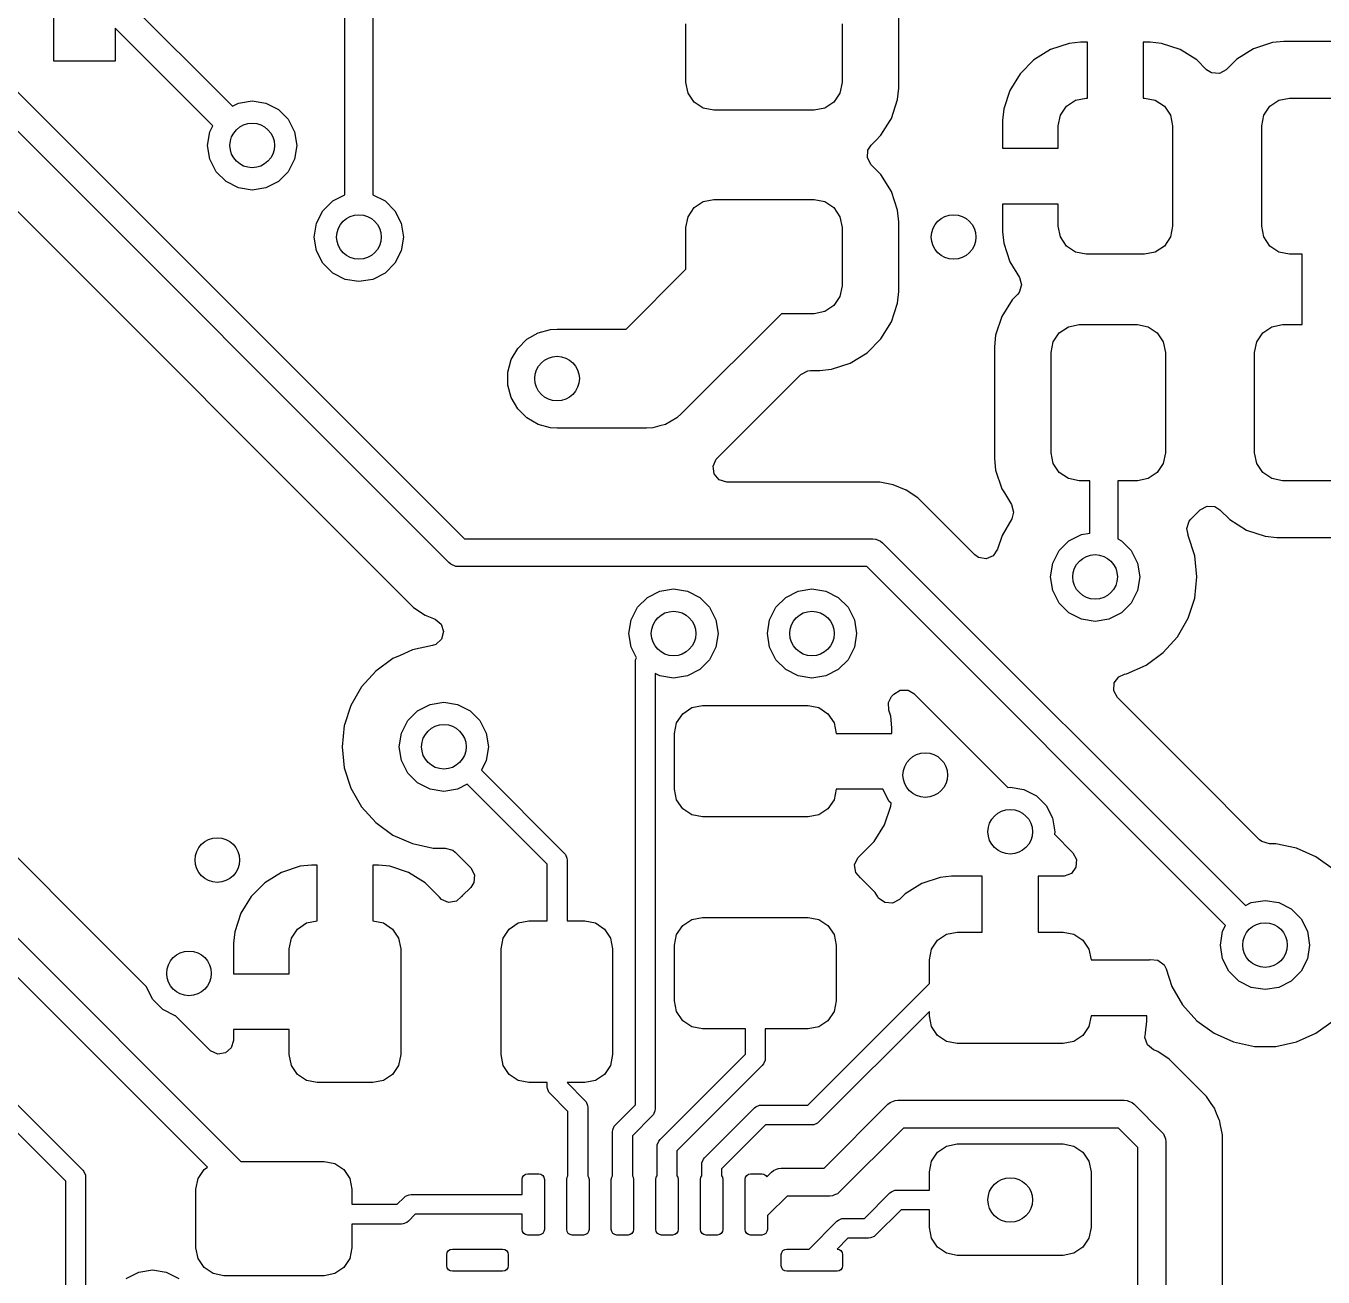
# Model space of a CAD drawing. Extents: x -2.18 to 1.8, y 0.44 to 2.81.
# Drawn here: x -0.1576 to 0.3005, y 1.0578 to 1.4995 of the extents above; entities that cross this region are included whole.
import ezdxf

# ---------------------------------------------------------------- set-up
doc = ezdxf.new("R2010")
doc.units = 0
doc.header["$MEASUREMENT"] = 0
doc.layers.add('BLACK', color=7, linetype='CONTINUOUS')

msp = doc.modelspace()

# ---------------------------------------------------------------- linework, layer by layer
at = {"layer": 'BLACK', "linetype": 'CONTINUOUS'}
for p, q in [((-0.03508, 1.5535), (-0.03508, 1.43995)), ((-0.04492, 1.43995), (-0.04492, 1.55147)), ((-0.14776, 1.48705), (-0.14776, 1.5461)), ((-0.1261, 1.51271), (-0.08463, 1.47124)), ((-0.09159, 1.46428), (-0.1261, 1.49879)), ((-0.1261, 1.49879), (-0.1261, 1.48705)), ((0.07551, 1.47959), (0.07551, 1.50026)), ((0.13063, 1.50026), (0.13063, 1.47959)), ((0.15065, 1.4776), (0.15065, 1.50225)), ((0.2108, 1.49333), (0.20425, 1.49116)), ((0.21484, 1.49374), (0.2108, 1.49333)), ((0.2173, 1.49374), (0.21484, 1.49374)), ((0.21484, 1.49374), (0.21484, 1.49374)), ((0.2173, 1.47406), (0.2173, 1.49374)), ((0.2173, 1.49374), (0.2173, 1.49374)), ((0.23945, 1.49374), (0.23699, 1.49374)), ((0.23699, 1.49374), (0.23699, 1.47406)), ((0.24349, 1.49333), (0.23945, 1.49374)), ((0.25004, 1.49116), (0.24349, 1.49333)), ((0.24349, 1.49333), (0.24349, 1.49333)), ((0.28258, 1.49366), (0.27596, 1.49146)), ((0.28667, 1.49407), (0.28258, 1.49366)), ((0.31132, 1.49407), (0.28667, 1.49407)), ((0.28667, 1.49407), (0.28667, 1.49407)), ((0.20425, 1.49116), (0.19837, 1.48753)), ((0.20425, 1.49116), (0.20425, 1.49116)), ((0.25592, 1.48753), (0.25004, 1.49116)), ((0.25004, 1.49116), (0.25004, 1.49116)), ((0.27596, 1.49146), (0.27001, 1.4878)), ((0.27596, 1.49146), (0.27596, 1.49146)), ((-0.1261, 1.48705), (-0.14776, 1.48705)), ((0.19837, 1.48753), (0.19349, 1.48265)), ((0.25938, 1.48407), (0.25592, 1.48753)), ((0.27001, 1.4878), (0.26629, 1.48407)), ((0.07626, 1.47582), (0.07551, 1.47959)), ((0.13063, 1.47959), (0.12988, 1.47582)), ((0.19349, 1.48265), (0.18987, 1.47678)), ((0.26113, 1.48295), (0.25938, 1.48407)), ((0.26387, 1.48275), (0.26113, 1.48295)), ((0.26629, 1.48407), (0.26387, 1.48275)), ((-0.1635, 1.47924), (-0.00273, 1.31846)), ((0.07839, 1.47263), (0.07626, 1.47582)), ((0.12988, 1.47582), (0.12775, 1.47263)), ((0.15023, 1.47351), (0.15065, 1.4776)), ((0.18987, 1.47678), (0.1877, 1.47022)), ((0.18987, 1.47678), (0.18987, 1.47678)), ((-0.00824, 1.31006), (-0.17191, 1.47372)), ((-0.08463, 1.47124), (-0.08254, 1.4723)), ((-0.08254, 1.4723), (-0.07768, 1.47307)), ((-0.07768, 1.47307), (-0.07281, 1.4723)), ((-0.07281, 1.4723), (-0.06842, 1.47006)), ((0.08159, 1.47049), (0.07839, 1.47263)), ((0.08535, 1.46974), (0.08159, 1.47049)), ((0.12455, 1.47049), (0.12079, 1.46974)), ((0.12775, 1.47263), (0.12455, 1.47049)), ((0.14804, 1.46688), (0.15023, 1.47351)), ((0.20772, 1.46798), (0.20985, 1.47117)), ((0.20985, 1.47117), (0.21304, 1.47331)), ((0.21304, 1.47331), (0.21681, 1.47406)), ((0.21681, 1.47406), (0.2173, 1.47406)), ((0.23699, 1.47406), (0.23748, 1.47406)), ((0.23748, 1.47406), (0.24125, 1.47331)), ((0.24125, 1.47331), (0.24444, 1.47117)), ((0.24444, 1.47117), (0.24657, 1.46798)), ((0.27957, 1.46798), (0.2817, 1.47117)), ((0.2817, 1.47117), (0.28489, 1.47331)), ((0.28489, 1.47331), (0.28866, 1.47406)), ((0.28866, 1.47406), (0.30933, 1.47406)), ((-0.06842, 1.47006), (-0.06494, 1.46658)), ((-0.06494, 1.46658), (-0.0627, 1.46219)), ((0.12079, 1.46974), (0.08535, 1.46974)), ((0.14437, 1.46094), (0.1476, 1.46618)), ((0.1476, 1.46618), (0.14804, 1.46688)), ((0.1877, 1.47022), (0.18728, 1.46618)), ((0.18728, 1.46618), (0.18728, 1.45634)), ((0.1877, 1.47022), (0.1877, 1.47022)), ((0.20697, 1.46421), (0.20772, 1.46798)), ((0.24657, 1.46798), (0.24732, 1.46421)), ((0.27882, 1.46421), (0.27957, 1.46798)), ((-0.1878, 1.46131), (-0.02066, 1.29417)), ((-0.09343, 1.45732), (-0.09265, 1.46219)), ((-0.09265, 1.46219), (-0.09159, 1.46428)), ((-0.0627, 1.46219), (-0.06193, 1.45732)), ((0.20697, 1.45634), (0.20697, 1.46421)), ((0.24732, 1.46421), (0.24732, 1.42878)), ((0.27882, 1.42878), (0.27882, 1.46421)), ((-0.09265, 1.45246), (-0.09343, 1.45732)), ((-0.06193, 1.45732), (-0.0627, 1.45246)), ((0.13976, 1.4557), (0.14088, 1.45745)), ((0.14088, 1.45745), (0.14254, 1.45911)), ((0.14254, 1.45911), (0.14437, 1.46094)), ((-0.09042, 1.44807), (-0.09265, 1.45246)), ((-0.0627, 1.45246), (-0.06494, 1.44807)), ((0.13956, 1.45296), (0.13976, 1.4557)), ((0.14088, 1.45054), (0.13956, 1.45296)), ((0.18728, 1.45634), (0.20697, 1.45634)), ((-0.08693, 1.44458), (-0.09042, 1.44807)), ((-0.06494, 1.44807), (-0.06842, 1.44458)), ((0.14437, 1.44705), (0.14088, 1.45054)), ((-0.08254, 1.44235), (-0.08693, 1.44458)), ((-0.06842, 1.44458), (-0.07281, 1.44235)), ((0.14804, 1.44111), (0.14437, 1.44705)), ((-0.07768, 1.44157), (-0.08254, 1.44235)), ((-0.07281, 1.44235), (-0.07768, 1.44157)), ((-0.04926, 1.43774), (-0.04492, 1.43995)), ((-0.03508, 1.43995), (-0.03074, 1.43774)), ((0.15023, 1.43449), (0.14804, 1.44111)), ((-0.05498, 1.42987), (-0.05274, 1.43426)), ((-0.05274, 1.43426), (-0.04926, 1.43774)), ((-0.03074, 1.43774), (-0.02726, 1.43426)), ((-0.02726, 1.43426), (-0.02502, 1.42987)), ((0.07626, 1.43217), (0.07839, 1.43537)), ((0.07839, 1.43537), (0.08159, 1.4375)), ((0.08159, 1.4375), (0.08535, 1.43825)), ((0.08535, 1.43825), (0.12079, 1.43825)), ((0.12079, 1.43825), (0.12455, 1.4375)), ((0.12455, 1.4375), (0.12775, 1.43537)), ((0.12775, 1.43537), (0.12988, 1.43217)), ((0.15065, 1.4304), (0.15023, 1.43449)), ((0.20697, 1.43665), (0.18728, 1.43665)), ((0.18728, 1.43665), (0.18728, 1.42681)), ((0.20697, 1.42878), (0.20697, 1.43665)), ((-0.05575, 1.425), (-0.05498, 1.42987)), ((-0.02502, 1.42987), (-0.02425, 1.425)), ((0.07551, 1.42841), (0.07626, 1.43217)), ((0.12988, 1.43217), (0.13063, 1.42841)), ((0.15065, 1.40575), (0.15065, 1.4304)), ((-0.05498, 1.42013), (-0.05575, 1.425)), ((-0.02425, 1.425), (-0.02502, 1.42013)), ((0.07551, 1.41369), (0.07551, 1.42841)), ((0.13063, 1.42841), (0.13063, 1.40774)), ((0.18728, 1.42681), (0.1877, 1.42277)), ((0.20772, 1.42501), (0.20697, 1.42878)), ((0.20985, 1.42182), (0.20772, 1.42501)), ((0.24657, 1.42501), (0.24444, 1.42182)), ((0.24732, 1.42878), (0.24657, 1.42501)), ((0.27957, 1.42501), (0.27882, 1.42878)), ((0.2817, 1.42182), (0.27957, 1.42501)), ((-0.05274, 1.41574), (-0.05498, 1.42013)), ((-0.02502, 1.42013), (-0.02726, 1.41574)), ((0.1877, 1.42277), (0.18987, 1.41622)), ((0.21304, 1.41969), (0.20985, 1.42182)), ((0.24444, 1.42182), (0.24125, 1.41969)), ((0.28489, 1.41969), (0.2817, 1.42182)), ((-0.04926, 1.41226), (-0.05274, 1.41574)), ((-0.02726, 1.41574), (-0.03074, 1.41226)), ((0.18987, 1.41622), (0.18987, 1.41622)), ((0.18987, 1.41622), (0.19326, 1.41071)), ((0.21681, 1.41894), (0.21304, 1.41969)), ((0.23748, 1.41894), (0.21681, 1.41894)), ((0.24125, 1.41969), (0.23748, 1.41894)), ((0.28866, 1.41894), (0.28489, 1.41969)), ((0.29315, 1.41894), (0.28866, 1.41894)), ((0.29315, 1.39406), (0.29315, 1.41894)), ((-0.04487, 1.41002), (-0.04926, 1.41226)), ((-0.03074, 1.41226), (-0.03513, 1.41002)), ((0.05433, 1.3925), (0.07551, 1.41369)), ((-0.04, 1.40925), (-0.04487, 1.41002)), ((-0.03513, 1.41002), (-0.04, 1.40925)), ((0.13063, 1.40774), (0.12988, 1.40397)), ((0.19399, 1.40806), (0.19317, 1.40543)), ((0.19326, 1.41071), (0.19399, 1.40806)), ((0.12988, 1.40397), (0.12775, 1.40078)), ((0.15023, 1.40166), (0.15065, 1.40575)), ((0.19073, 1.40286), (0.18706, 1.39692)), ((0.19256, 1.40469), (0.19073, 1.40286)), ((0.19317, 1.40543), (0.19256, 1.40469)), ((0.10922, 1.39789), (0.07395, 1.36263)), ((0.12079, 1.39789), (0.10922, 1.39789)), ((0.12455, 1.39864), (0.12079, 1.39789)), ((0.12775, 1.40078), (0.12455, 1.39864)), ((0.14804, 1.39503), (0.15023, 1.40166)), ((0.14437, 1.38909), (0.14804, 1.39503)), ((0.18706, 1.39692), (0.18487, 1.39029)), ((0.18706, 1.39692), (0.18706, 1.39692)), ((0.20735, 1.39117), (0.21054, 1.39331)), ((0.21054, 1.39331), (0.21431, 1.39406)), ((0.21431, 1.39406), (0.23498, 1.39406)), ((0.23498, 1.39406), (0.23875, 1.39331)), ((0.23875, 1.39331), (0.24194, 1.39117)), ((0.2792, 1.39117), (0.28239, 1.39331)), ((0.28239, 1.39331), (0.28616, 1.39406)), ((0.28616, 1.39406), (0.29315, 1.39406)), ((0.01612, 1.38565), (0.01935, 1.38888)), ((0.01935, 1.38888), (0.0233, 1.39117)), ((0.0233, 1.39117), (0.02772, 1.39235)), ((0.02772, 1.39235), (0.03, 1.3925)), ((0.03, 1.3925), (0.05433, 1.3925)), ((0.13944, 1.38415), (0.14437, 1.38909)), ((0.18487, 1.39029), (0.18445, 1.3862)), ((0.20447, 1.38421), (0.20522, 1.38798)), ((0.20522, 1.38798), (0.20735, 1.39117)), ((0.24194, 1.39117), (0.24407, 1.38798)), ((0.24407, 1.38798), (0.24482, 1.38421)), ((0.27632, 1.38421), (0.27707, 1.38798)), ((0.27707, 1.38798), (0.2792, 1.39117)), ((0.01383, 1.3817), (0.01612, 1.38565)), ((0.13349, 1.38049), (0.13944, 1.38415)), ((0.18445, 1.3862), (0.18445, 1.34679)), ((0.20447, 1.34878), (0.20447, 1.38421)), ((0.24482, 1.38421), (0.24482, 1.34878)), ((0.27632, 1.34878), (0.27632, 1.38421)), ((0.01265, 1.37728), (0.01383, 1.3817)), ((0.12687, 1.37829), (0.13349, 1.38049)), ((0.01265, 1.37272), (0.01265, 1.37728)), ((0.08645, 1.34682), (0.11608, 1.37644)), ((0.11608, 1.37644), (0.11849, 1.37776)), ((0.11849, 1.37776), (0.11953, 1.37787)), ((0.11953, 1.37787), (0.12278, 1.37787)), ((0.12278, 1.37787), (0.12687, 1.37829)), ((0.12278, 1.37787), (0.12278, 1.37787)), ((0.01383, 1.3683), (0.01265, 1.37272)), ((0.01612, 1.36435), (0.01383, 1.3683)), ((0.01935, 1.36112), (0.01612, 1.36435)), ((0.0233, 1.35883), (0.01935, 1.36112)), ((0.07223, 1.36112), (0.06827, 1.35883)), ((0.07395, 1.36263), (0.07223, 1.36112)), ((0.07223, 1.36112), (0.07223, 1.36112)), ((0.02772, 1.35765), (0.0233, 1.35883)), ((0.03, 1.3575), (0.02772, 1.35765)), ((0.06157, 1.3575), (0.03, 1.3575)), ((0.06386, 1.35765), (0.06157, 1.3575)), ((0.0663, 1.3583), (0.06386, 1.35765)), ((0.06386, 1.35765), (0.06386, 1.35765)), ((0.06827, 1.35883), (0.0663, 1.3583)), ((0.08622, 1.34656), (0.08645, 1.34682)), ((0.18445, 1.34679), (0.18445, 1.34679)), ((0.18445, 1.34679), (0.18487, 1.3427)), ((0.20522, 1.34501), (0.20447, 1.34878)), ((0.24482, 1.34878), (0.24407, 1.34501)), ((0.27707, 1.34501), (0.27632, 1.34878)), ((0.08507, 1.34406), (0.08622, 1.34656)), ((0.08547, 1.34134), (0.08507, 1.34406)), ((0.18487, 1.3427), (0.18706, 1.33607)), ((0.20735, 1.34182), (0.20522, 1.34501)), ((0.24407, 1.34501), (0.24194, 1.34182)), ((0.2792, 1.34182), (0.27707, 1.34501)), ((0.08727, 1.33926), (0.08547, 1.34134)), ((0.08991, 1.33848), (0.08727, 1.33926)), ((0.14391, 1.33848), (0.08991, 1.33848)), ((0.14873, 1.33753), (0.14391, 1.33848)), ((0.14391, 1.33848), (0.14391, 1.33848)), ((0.21054, 1.33969), (0.20735, 1.34182)), ((0.21431, 1.33894), (0.21054, 1.33969)), ((0.21815, 1.33894), (0.21431, 1.33894)), ((0.21815, 1.32045), (0.21815, 1.33894)), ((0.23498, 1.33894), (0.22799, 1.33894)), ((0.22799, 1.33894), (0.22799, 1.31838)), ((0.23875, 1.33969), (0.23498, 1.33894)), ((0.24194, 1.34182), (0.23875, 1.33969)), ((0.28239, 1.33969), (0.2792, 1.34182)), ((0.28616, 1.33894), (0.28239, 1.33969)), ((0.30683, 1.33894), (0.28616, 1.33894)), ((0.15327, 1.33565), (0.14873, 1.33753)), ((0.14873, 1.33753), (0.14873, 1.33753)), ((0.15736, 1.33292), (0.15327, 1.33565)), ((0.15327, 1.33565), (0.15327, 1.33565)), ((0.18706, 1.33607), (0.18706, 1.33607)), ((0.18706, 1.33607), (0.18795, 1.33463)), ((0.18795, 1.33463), (0.19047, 1.33056)), ((0.17746, 1.31281), (0.15736, 1.33292)), ((0.15736, 1.33292), (0.15736, 1.33292)), ((0.19047, 1.33056), (0.19048, 1.33053)), ((0.19048, 1.33053), (0.19121, 1.32788)), ((0.25375, 1.32532), (0.25712, 1.32869)), ((0.25712, 1.32869), (0.25953, 1.33)), ((0.25953, 1.33), (0.26228, 1.32981)), ((0.26228, 1.32981), (0.26402, 1.32869)), ((0.26402, 1.32869), (0.26751, 1.3252)), ((0.19055, 1.32553), (0.18714, 1.31963)), ((0.19121, 1.32788), (0.19055, 1.32553)), ((0.25233, 1.3221), (0.25323, 1.3247)), ((0.25323, 1.3247), (0.25375, 1.32532)), ((0.26751, 1.3252), (0.27346, 1.32153)), ((0.18714, 1.31963), (0.18556, 1.31475)), ((0.18714, 1.31963), (0.18714, 1.31963)), ((0.21074, 1.31774), (0.21513, 1.31998)), ((0.21513, 1.31998), (0.21815, 1.32045)), ((0.25286, 1.31991), (0.25233, 1.3221)), ((0.25275, 1.31986), (0.25286, 1.31991)), ((0.25286, 1.31963), (0.25275, 1.31986)), ((0.25518, 1.31248), (0.25286, 1.31963)), ((0.25286, 1.31963), (0.25286, 1.31963)), ((0.27346, 1.32153), (0.28008, 1.31934)), ((0.28008, 1.31934), (0.28417, 1.31892)), ((-0.00273, 1.31846), (0.14146, 1.31846)), ((0.14146, 1.31846), (0.14242, 1.31837)), ((0.14242, 1.31837), (0.14242, 1.31837)), ((0.14242, 1.31837), (0.14259, 1.3183)), ((0.14259, 1.3183), (0.14419, 1.31764)), ((0.14419, 1.31764), (0.14419, 1.31763)), ((0.14419, 1.31763), (0.14494, 1.31702)), ((0.14494, 1.31702), (0.27305, 1.18891)), ((0.18556, 1.31475), (0.18401, 1.31248)), ((0.20726, 1.31426), (0.21074, 1.31774)), ((0.22799, 1.31838), (0.22926, 1.31774)), ((0.22926, 1.31774), (0.23274, 1.31426)), ((0.28417, 1.31892), (0.30882, 1.31892)), ((0.17876, 1.31188), (0.17746, 1.31281)), ((0.18147, 1.31141), (0.17876, 1.31188)), ((0.18401, 1.31248), (0.18147, 1.31141)), ((0.20502, 1.30987), (0.20726, 1.31426)), ((0.23274, 1.31426), (0.23498, 1.30987)), ((0.25596, 1.305), (0.25518, 1.31248)), ((-0.0075, 1.30945), (-0.00824, 1.31006)), ((-0.00572, 1.30872), (-0.0075, 1.30945)), ((-0.00476, 1.30862), (-0.00572, 1.30872)), ((-0.00572, 1.30872), (-0.00572, 1.30872)), ((0.13942, 1.30862), (-0.00476, 1.30862)), ((0.26609, 1.18195), (0.13942, 1.30862)), ((0.20425, 1.305), (0.20502, 1.30987)), ((0.23498, 1.30987), (0.23575, 1.305)), ((0.20502, 1.30013), (0.20425, 1.305)), ((0.23575, 1.305), (0.23498, 1.30013)), ((0.25518, 1.29752), (0.25596, 1.305)), ((0.05838, 1.29426), (0.06187, 1.29774)), ((0.06187, 1.29774), (0.06626, 1.29998)), ((0.06626, 1.29998), (0.07112, 1.30075)), ((0.07112, 1.30075), (0.07599, 1.29998)), ((0.07599, 1.29998), (0.08038, 1.29774)), ((0.08038, 1.29774), (0.08386, 1.29426)), ((0.10726, 1.29426), (0.11074, 1.29774)), ((0.11074, 1.29774), (0.11513, 1.29998)), ((0.11513, 1.29998), (0.12, 1.30075)), ((0.12, 1.30075), (0.12487, 1.29998)), ((0.12487, 1.29998), (0.12926, 1.29774)), ((0.12926, 1.29774), (0.13274, 1.29426)), ((0.20726, 1.29574), (0.20502, 1.30013)), ((0.23498, 1.30013), (0.23274, 1.29574)), ((0.25286, 1.29037), (0.25518, 1.29752)), ((-0.02066, 1.29417), (-0.02066, 1.29417)), ((-0.02066, 1.29417), (-0.01658, 1.29144)), ((0.05614, 1.28987), (0.05838, 1.29426)), ((0.08386, 1.29426), (0.0861, 1.28987)), ((0.10502, 1.28987), (0.10726, 1.29426)), ((0.13274, 1.29426), (0.13498, 1.28987)), ((0.21074, 1.29226), (0.20726, 1.29574)), ((0.21513, 1.29002), (0.21074, 1.29226)), ((0.22926, 1.29226), (0.22487, 1.29002)), ((0.23274, 1.29574), (0.22926, 1.29226)), ((-0.01658, 1.29144), (-0.01658, 1.29144)), ((-0.01658, 1.29144), (-0.01658, 1.29144)), ((-0.01658, 1.29144), (-0.01312, 1.29001)), ((-0.01312, 1.29001), (-0.01098, 1.28828)), ((-0.01098, 1.28828), (-0.01011, 1.28567)), ((0.05537, 1.285), (0.05614, 1.28987)), ((0.0861, 1.28987), (0.08687, 1.285)), ((0.10425, 1.285), (0.10502, 1.28987)), ((0.13498, 1.28987), (0.13575, 1.285)), ((0.22, 1.28925), (0.21513, 1.29002)), ((0.22487, 1.29002), (0.22, 1.28925)), ((0.2491, 1.28386), (0.25286, 1.29037)), ((-0.01079, 1.28301), (-0.0128, 1.28113)), ((-0.01011, 1.28567), (-0.01079, 1.28301)), ((0.05614, 1.28013), (0.05537, 1.285)), ((0.08687, 1.285), (0.0861, 1.28013)), ((0.10502, 1.28013), (0.10425, 1.285)), ((0.13575, 1.285), (0.13498, 1.28013)), ((0.24407, 1.27827), (0.2491, 1.28386)), ((-0.02111, 1.2792), (-0.0241, 1.27787)), ((-0.01397, 1.28072), (-0.02111, 1.2792)), ((-0.0128, 1.28113), (-0.01397, 1.28072)), ((0.05801, 1.27646), (0.05614, 1.28013)), ((0.0861, 1.28013), (0.08386, 1.27574)), ((0.10726, 1.27574), (0.10502, 1.28013)), ((0.13498, 1.28013), (0.13274, 1.27574)), ((0.23798, 1.27385), (0.24407, 1.27827)), ((-0.02798, 1.27615), (-0.03407, 1.27173)), ((-0.02543, 1.27728), (-0.02798, 1.27615)), ((-0.0241, 1.27787), (-0.02543, 1.27728)), ((0.05763, 1.275), (0.05769, 1.27569)), ((0.05763, 1.11861), (0.05763, 1.275)), ((0.05769, 1.27569), (0.05801, 1.27646)), ((0.08386, 1.27574), (0.08038, 1.27226)), ((0.11074, 1.27226), (0.10726, 1.27574)), ((0.13274, 1.27574), (0.12926, 1.27226)), ((0.23111, 1.2708), (0.23798, 1.27385)), ((-0.03407, 1.27173), (-0.0391, 1.26614)), ((0.06626, 1.27002), (0.06463, 1.27085)), ((0.06463, 1.27085), (0.06463, 1.11716)), ((0.07112, 1.26925), (0.06626, 1.27002)), ((0.07599, 1.27002), (0.07112, 1.26925)), ((0.08038, 1.27226), (0.07599, 1.27002)), ((0.11513, 1.27002), (0.11074, 1.27226)), ((0.12, 1.26925), (0.11513, 1.27002)), ((0.12487, 1.27002), (0.12, 1.26925)), ((0.12926, 1.27226), (0.12487, 1.27002)), ((0.22675, 1.26756), (0.2284, 1.26976)), ((0.2284, 1.26976), (0.23031, 1.27062)), ((0.23031, 1.27062), (0.23111, 1.2708)), ((-0.0391, 1.26614), (-0.04286, 1.25963)), ((0.14886, 1.2636), (0.1512, 1.26504)), ((0.1512, 1.26504), (0.15395, 1.26499)), ((0.15395, 1.26499), (0.15594, 1.26379)), ((0.22656, 1.26481), (0.22675, 1.26756)), ((0.22787, 1.2624), (0.22656, 1.26481)), ((-0.01926, 1.25774), (-0.01487, 1.25998)), ((-0.01487, 1.25998), (-0.01, 1.26075)), ((-0.01, 1.26075), (-0.00513, 1.25998)), ((-0.00513, 1.25998), (-0.00074, 1.25774)), ((0.14699, 1.2607), (0.1481, 1.26275)), ((0.14709, 1.25795), (0.14699, 1.2607)), ((0.1481, 1.26275), (0.14886, 1.2636)), ((0.15594, 1.26379), (0.18912, 1.23061)), ((0.25413, 1.23615), (0.22787, 1.2624)), ((-0.04286, 1.25963), (-0.04508, 1.25277)), ((-0.04286, 1.25963), (-0.04286, 1.25963)), ((-0.02274, 1.25426), (-0.01926, 1.25774)), ((-0.00074, 1.25774), (0.00274, 1.25426)), ((0.07221, 1.25351), (0.07434, 1.2567)), ((0.07434, 1.2567), (0.07753, 1.25884)), ((0.07753, 1.25884), (0.0813, 1.25959)), ((0.0813, 1.25959), (0.1187, 1.25959)), ((0.1187, 1.25959), (0.12247, 1.25884)), ((0.12247, 1.25884), (0.12566, 1.2567)), ((0.12566, 1.2567), (0.12779, 1.25351)), ((0.14782, 1.25576), (0.14709, 1.25795)), ((0.14823, 1.25171), (0.14782, 1.25576)), ((-0.04518, 1.25248), (-0.04596, 1.245)), ((-0.04508, 1.25277), (-0.04518, 1.25248)), ((-0.02498, 1.24987), (-0.02274, 1.25426)), ((0.00274, 1.25426), (0.00498, 1.24987)), ((0.07146, 1.24974), (0.07221, 1.25351)), ((0.12779, 1.25351), (0.12854, 1.24974)), ((0.14823, 1.24974), (0.14823, 1.25171)), ((0.14823, 1.25171), (0.14823, 1.25171)), ((-0.02575, 1.245), (-0.02498, 1.24987)), ((0.00498, 1.24987), (0.00575, 1.245)), ((0.07146, 1.23006), (0.07146, 1.24974)), ((0.12854, 1.24974), (0.14823, 1.24974)), ((-0.04596, 1.245), (-0.04518, 1.23752)), ((-0.02498, 1.24013), (-0.02575, 1.245)), ((0.00575, 1.245), (0.00498, 1.24013)), ((-0.04518, 1.23752), (-0.04518, 1.23752)), ((-0.04518, 1.23752), (-0.04518, 1.23752)), ((-0.04518, 1.23752), (-0.04286, 1.23037)), ((-0.02274, 1.23574), (-0.02498, 1.24013)), ((0.00498, 1.24013), (0.00324, 1.23671)), ((-0.01926, 1.23226), (-0.02274, 1.23574)), ((-0.01487, 1.23002), (-0.01926, 1.23226)), ((0.00324, 1.23671), (0.03247, 1.20747)), ((0.27807, 1.2122), (0.25413, 1.23615)), ((-0.04286, 1.23037), (-0.04286, 1.23037)), ((-0.04286, 1.23037), (-0.0391, 1.22386)), ((-0.01, 1.22925), (-0.01487, 1.23002)), ((-0.00513, 1.23002), (-0.01, 1.22925)), ((-0.00171, 1.23176), (-0.00513, 1.23002)), ((0.0265, 1.20355), (-0.00171, 1.23176)), ((0.07221, 1.22629), (0.07146, 1.23006)), ((0.12854, 1.23006), (0.12779, 1.22629)), ((0.14506, 1.23006), (0.12854, 1.23006)), ((0.14726, 1.22574), (0.14506, 1.23006)), ((0.18912, 1.23061), (0.19, 1.23075)), ((0.19, 1.23075), (0.19487, 1.22998)), ((0.19487, 1.22998), (0.19926, 1.22774)), ((0.19926, 1.22774), (0.20274, 1.22426)), ((-0.0391, 1.22386), (-0.03407, 1.21827)), ((0.07434, 1.2231), (0.07221, 1.22629)), ((0.07753, 1.22097), (0.07434, 1.2231)), ((0.12566, 1.2231), (0.12247, 1.22097)), ((0.12779, 1.22629), (0.12566, 1.2231)), ((0.14564, 1.2175), (0.14782, 1.22405)), ((0.14792, 1.22508), (0.14726, 1.22574)), ((0.14782, 1.22405), (0.14792, 1.22508)), ((0.14782, 1.22405), (0.14782, 1.22405)), ((0.20274, 1.22426), (0.20498, 1.21987)), ((0.0813, 1.22022), (0.07753, 1.22097)), ((0.1187, 1.22022), (0.0813, 1.22022)), ((0.12247, 1.22097), (0.1187, 1.22022)), ((0.20498, 1.21987), (0.20575, 1.215)), ((-0.1304, 1.17567), (-0.1691, 1.21437)), ((-0.03407, 1.21827), (-0.02798, 1.21385)), ((0.14202, 1.21162), (0.14564, 1.2175)), ((0.14564, 1.2175), (0.14564, 1.2175)), ((0.20575, 1.215), (0.20561, 1.21412)), ((0.20561, 1.21412), (0.21212, 1.20761)), ((-0.02798, 1.21385), (-0.02111, 1.2108)), ((-0.02111, 1.2108), (-0.01376, 1.20923)), ((0.13714, 1.20674), (0.14202, 1.21162)), ((0.27889, 1.21154), (0.27807, 1.2122)), ((0.28153, 1.21077), (0.27889, 1.21154)), ((0.28376, 1.21077), (0.28153, 1.21077)), ((0.29111, 1.2092), (0.28376, 1.21077)), ((-0.01376, 1.20923), (-0.00952, 1.20923)), ((-0.00952, 1.20923), (-0.00688, 1.20846)), ((-0.00688, 1.20846), (-0.00606, 1.2078)), ((-0.00606, 1.2078), (-0.00052, 1.20226)), ((0.03247, 1.20747), (0.03291, 1.20694)), ((0.03291, 1.20694), (0.03343, 1.20568)), ((0.03343, 1.20568), (0.0335, 1.205)), ((0.0335, 1.205), (0.0335, 1.18354)), ((0.13504, 1.2033), (0.13614, 1.20582)), ((0.13614, 1.20582), (0.13695, 1.20653)), ((0.13692, 1.20656), (0.13714, 1.20674)), ((0.13695, 1.20653), (0.13692, 1.20656)), ((0.21212, 1.20761), (0.21344, 1.20519)), ((0.21344, 1.20519), (0.21324, 1.20245)), ((0.29798, 1.20615), (0.29111, 1.2092)), ((0.29111, 1.2092), (0.29111, 1.2092)), ((0.30403, 1.20175), (0.29798, 1.20615)), ((-0.06731, 1.20064), (-0.07318, 1.19702)), ((-0.06076, 1.20282), (-0.06731, 1.20064)), ((-0.06731, 1.20064), (-0.06731, 1.20064)), ((-0.05671, 1.20323), (-0.06076, 1.20282)), ((-0.05671, 1.20323), (-0.05671, 1.20323)), ((-0.05474, 1.20323), (-0.05671, 1.20323)), ((-0.05474, 1.18354), (-0.05474, 1.20323)), ((-0.05474, 1.20323), (-0.05474, 1.20323)), ((-0.03309, 1.20323), (-0.03506, 1.20323)), ((-0.03506, 1.20323), (-0.03506, 1.18354)), ((-0.02905, 1.20282), (-0.03309, 1.20323)), ((-0.0225, 1.20064), (-0.02905, 1.20282)), ((-0.02905, 1.20282), (-0.02905, 1.20282)), ((-0.01662, 1.19702), (-0.0225, 1.20064)), ((-0.0225, 1.20064), (-0.0225, 1.20064)), ((-0.00052, 1.20226), (0.0008, 1.19984)), ((0.0265, 1.18354), (0.0265, 1.20355)), ((0.13548, 1.20059), (0.13504, 1.2033)), ((0.13715, 1.19873), (0.13548, 1.20059)), ((0.2116, 1.20025), (0.20902, 1.19928)), ((0.21324, 1.20245), (0.2116, 1.20025)), ((-0.18152, 1.19848), (-0.08164, 1.0986)), ((-0.07318, 1.19702), (-0.07806, 1.19214)), ((-0.01174, 1.19214), (-0.01662, 1.19702)), ((0.0006, 1.1971), (-0.00052, 1.19535)), ((0.0008, 1.19984), (0.0006, 1.1971)), ((0.13713, 1.1987), (0.13715, 1.19873)), ((0.13731, 1.19856), (0.13713, 1.1987)), ((0.13732, 1.19854), (0.13731, 1.19856)), ((0.13735, 1.19852), (0.13732, 1.19854)), ((0.14228, 1.19359), (0.13735, 1.19852)), ((0.13735, 1.19852), (0.13735, 1.19852)), ((0.15874, 1.19669), (0.15286, 1.19306)), ((0.16529, 1.19886), (0.15874, 1.19669)), ((0.15874, 1.19669), (0.15874, 1.19669)), ((0.16933, 1.19927), (0.16529, 1.19886)), ((0.18016, 1.19927), (0.16933, 1.19927)), ((0.16933, 1.19927), (0.16933, 1.19927)), ((0.18016, 1.17959), (0.18016, 1.19927)), ((0.20867, 1.19927), (0.19984, 1.19927)), ((0.19984, 1.19927), (0.19984, 1.17959)), ((0.20902, 1.19928), (0.20867, 1.19927)), ((-0.07806, 1.19214), (-0.08169, 1.18626)), ((-0.01156, 1.19192), (-0.01174, 1.19214)), ((-0.01153, 1.19195), (-0.01156, 1.19192)), ((-0.01082, 1.19114), (-0.01153, 1.19195)), ((-0.0083, 1.19004), (-0.01082, 1.19114)), ((-0.00373, 1.19215), (-0.00559, 1.19048)), ((-0.0037, 1.19213), (-0.00373, 1.19215)), ((-0.00356, 1.19231), (-0.0037, 1.19213)), ((-0.00354, 1.19232), (-0.00356, 1.19231)), ((-0.00352, 1.19235), (-0.00354, 1.19232)), ((-0.00052, 1.19535), (-0.00352, 1.19235)), ((0.14328, 1.19198), (0.14228, 1.19359)), ((0.14353, 1.19161), (0.14328, 1.19198)), ((0.14573, 1.18997), (0.14353, 1.19161)), ((0.15089, 1.19109), (0.14847, 1.18977)), ((0.15286, 1.19306), (0.15089, 1.19109)), ((-0.09348, 1.09652), (-0.18704, 1.19008)), ((-0.00559, 1.19048), (-0.0083, 1.19004)), ((0.14847, 1.18977), (0.14573, 1.18997)), ((0.27305, 1.18891), (0.27513, 1.18998)), ((0.27513, 1.18998), (0.28, 1.19075)), ((0.28, 1.19075), (0.28487, 1.18998)), ((0.28487, 1.18998), (0.28926, 1.18774)), ((0.28926, 1.18774), (0.29274, 1.18426)), ((-0.08169, 1.18626), (-0.08386, 1.17971)), ((-0.08169, 1.18626), (-0.08169, 1.18626)), ((-0.0617, 1.18066), (-0.05851, 1.18279)), ((-0.05851, 1.18279), (-0.05474, 1.18354)), ((-0.03506, 1.18354), (-0.03129, 1.18279)), ((-0.03129, 1.18279), (-0.0281, 1.18066)), ((0.0131, 1.18066), (0.01629, 1.18279)), ((0.01629, 1.18279), (0.02006, 1.18354)), ((0.02006, 1.18354), (0.0265, 1.18354)), ((0.0335, 1.18354), (0.03974, 1.18354)), ((0.03974, 1.18354), (0.04351, 1.18279)), ((0.04351, 1.18279), (0.0467, 1.18066)), ((0.07221, 1.17871), (0.07434, 1.1819)), ((0.07434, 1.1819), (0.07753, 1.18403)), ((0.07753, 1.18403), (0.0813, 1.18478)), ((0.0813, 1.18478), (0.1187, 1.18478)), ((0.1187, 1.18478), (0.12247, 1.18403)), ((0.12247, 1.18403), (0.12566, 1.1819)), ((0.12566, 1.1819), (0.12779, 1.17871)), ((0.26502, 1.17987), (0.26609, 1.18195)), ((0.29274, 1.18426), (0.29498, 1.17987)), ((-0.08386, 1.17971), (-0.08427, 1.17567)), ((-0.08386, 1.17971), (-0.08386, 1.17971)), ((-0.06459, 1.1737), (-0.06384, 1.17747)), ((-0.06384, 1.17747), (-0.0617, 1.18066)), ((-0.0281, 1.18066), (-0.02597, 1.17747)), ((-0.02597, 1.17747), (-0.02522, 1.1737)), ((0.01022, 1.1737), (0.01097, 1.17747)), ((0.01097, 1.17747), (0.0131, 1.18066)), ((0.0467, 1.18066), (0.04884, 1.17747)), ((0.04884, 1.17747), (0.04959, 1.1737)), ((0.07146, 1.17494), (0.07221, 1.17871)), ((0.12779, 1.17871), (0.12854, 1.17494)), ((0.16434, 1.1767), (0.16753, 1.17884)), ((0.16753, 1.17884), (0.1713, 1.17959)), ((0.1713, 1.17959), (0.18016, 1.17959)), ((0.19984, 1.17959), (0.2087, 1.17959)), ((0.2087, 1.17959), (0.21247, 1.17884)), ((0.21247, 1.17884), (0.21566, 1.1767)), ((0.26425, 1.175), (0.26502, 1.17987)), ((0.29498, 1.17987), (0.29575, 1.175)), ((-0.115, 1.16027), (-0.1304, 1.17567)), ((-0.08427, 1.17567), (-0.08427, 1.16512)), ((-0.06459, 1.16484), (-0.06459, 1.1737)), ((-0.02522, 1.1737), (-0.02522, 1.1363)), ((0.01022, 1.1363), (0.01022, 1.1737)), ((0.04959, 1.1737), (0.04959, 1.1363)), ((0.07146, 1.15526), (0.07146, 1.17494)), ((0.12854, 1.17494), (0.12854, 1.15526)), ((0.16146, 1.16974), (0.16221, 1.17351)), ((0.16221, 1.17351), (0.16434, 1.1767)), ((0.21566, 1.1767), (0.21779, 1.17351)), ((0.21779, 1.17351), (0.21854, 1.16974)), ((0.26502, 1.17013), (0.26425, 1.175)), ((0.29575, 1.175), (0.29498, 1.17013)), ((0.16146, 1.16141), (0.16146, 1.16974)), ((0.21854, 1.16974), (0.23923, 1.16974)), ((0.23923, 1.16974), (0.23944, 1.16986)), ((0.23944, 1.16986), (0.24218, 1.16966)), ((0.24218, 1.16966), (0.24439, 1.16802)), ((0.26726, 1.16574), (0.26502, 1.17013)), ((0.29498, 1.17013), (0.29274, 1.16574)), ((-0.08427, 1.16512), (-0.08425, 1.165)), ((-0.08425, 1.165), (-0.08427, 1.16488)), ((-0.08427, 1.16488), (-0.08427, 1.16484)), ((-0.08427, 1.16484), (-0.06459, 1.16484)), ((0.24439, 1.16802), (0.24512, 1.1666)), ((0.24512, 1.1666), (0.24714, 1.16037)), ((0.27074, 1.16226), (0.26726, 1.16574)), ((0.29274, 1.16574), (0.28926, 1.16226)), ((-0.11498, 1.16013), (-0.115, 1.16027)), ((-0.11274, 1.15574), (-0.11498, 1.16013)), ((0.11855, 1.1185), (0.16146, 1.16141)), ((0.24714, 1.16037), (0.24714, 1.16037)), ((0.24714, 1.16037), (0.2509, 1.15386)), ((0.27513, 1.16002), (0.27074, 1.16226)), ((0.28, 1.15925), (0.27513, 1.16002)), ((0.28487, 1.16002), (0.28, 1.15925)), ((0.28926, 1.16226), (0.28487, 1.16002)), ((-0.10926, 1.15226), (-0.11274, 1.15574)), ((0.07221, 1.15149), (0.07146, 1.15526)), ((0.12854, 1.15526), (0.12779, 1.15149)), ((-0.10487, 1.15002), (-0.10926, 1.15226)), ((-0.10473, 1.15), (-0.10487, 1.15002)), ((-0.09261, 1.13788), (-0.10473, 1.15)), ((0.07434, 1.1483), (0.07221, 1.15149)), ((0.16146, 1.15151), (0.12247, 1.11253)), ((0.12779, 1.15149), (0.12566, 1.1483)), ((0.16146, 1.15006), (0.16146, 1.15151)), ((0.16221, 1.14629), (0.16146, 1.15006)), ((0.21854, 1.15006), (0.21779, 1.14629)), ((0.23823, 1.15006), (0.21854, 1.15006)), ((0.23823, 1.14809), (0.23823, 1.15006)), ((0.2509, 1.15386), (0.25593, 1.14827)), ((-0.18947, 1.14747), (-0.13753, 1.09553)), ((0.07753, 1.14616), (0.07434, 1.1483)), ((0.0813, 1.14541), (0.07753, 1.14616)), ((0.0965, 1.14541), (0.0813, 1.14541)), ((0.0965, 1.13645), (0.0965, 1.14541)), ((0.1187, 1.14541), (0.1035, 1.14541)), ((0.1035, 1.14541), (0.1035, 1.135)), ((0.12247, 1.14616), (0.1187, 1.14541)), ((0.12566, 1.1483), (0.12247, 1.14616)), ((0.16434, 1.1431), (0.16221, 1.14629)), ((0.21779, 1.14629), (0.21566, 1.1431)), ((0.23782, 1.14405), (0.23823, 1.14809)), ((0.23823, 1.14809), (0.23823, 1.14809)), ((0.25593, 1.14827), (0.26202, 1.14385)), ((0.29798, 1.14385), (0.30407, 1.14827)), ((-0.1435, 1.0916), (-0.1934, 1.1415)), ((-0.08427, 1.14133), (-0.08505, 1.13869)), ((-0.06459, 1.14516), (-0.08427, 1.14516)), ((-0.08427, 1.14516), (-0.08427, 1.14133)), ((-0.06459, 1.1363), (-0.06459, 1.14516)), ((0.16753, 1.14097), (0.16434, 1.1431)), ((0.1713, 1.14022), (0.16753, 1.14097)), ((0.21247, 1.14097), (0.2087, 1.14022)), ((0.21566, 1.1431), (0.21247, 1.14097)), ((0.23758, 1.14236), (0.23778, 1.14378)), ((0.23845, 1.13975), (0.23758, 1.14236)), ((0.23776, 1.14379), (0.23782, 1.14405)), ((0.23778, 1.14378), (0.23776, 1.14379)), ((0.26202, 1.14385), (0.26889, 1.1408)), ((0.26889, 1.1408), (0.27624, 1.13923)), ((0.28376, 1.13923), (0.29111, 1.1408)), ((0.29111, 1.1408), (0.29798, 1.14385)), ((-0.09235, 1.13764), (-0.09261, 1.13788)), ((-0.08985, 1.1365), (-0.09235, 1.13764)), ((-0.08713, 1.13689), (-0.08985, 1.1365)), ((-0.08505, 1.13869), (-0.08713, 1.13689)), ((-0.06384, 1.13253), (-0.06459, 1.1363)), ((-0.02522, 1.1363), (-0.02597, 1.13253)), ((0.01097, 1.13253), (0.01022, 1.1363)), ((0.04959, 1.1363), (0.04884, 1.13253)), ((0.06634, 1.10629), (0.0965, 1.13645)), ((0.2087, 1.14022), (0.1713, 1.14022)), ((0.24059, 1.13803), (0.23845, 1.13975)), ((0.24211, 1.1374), (0.24059, 1.13803)), ((0.24619, 1.13467), (0.24211, 1.1374)), ((0.24211, 1.1374), (0.24211, 1.1374)), ((0.27624, 1.13923), (0.28376, 1.13923)), ((-0.0617, 1.12934), (-0.06384, 1.13253)), ((-0.02597, 1.13253), (-0.0281, 1.12934)), ((0.0131, 1.12934), (0.01097, 1.13253)), ((0.04884, 1.13253), (0.0467, 1.12934)), ((0.10247, 1.13253), (0.07232, 1.10237)), ((0.10291, 1.13306), (0.10247, 1.13253)), ((0.10343, 1.13432), (0.10291, 1.13306)), ((0.1035, 1.135), (0.10343, 1.13432)), ((0.25937, 1.12149), (0.24619, 1.13467)), ((0.24619, 1.13467), (0.24619, 1.13467)), ((-0.05851, 1.12721), (-0.0617, 1.12934)), ((-0.05474, 1.12646), (-0.05851, 1.12721)), ((-0.03129, 1.12721), (-0.03506, 1.12646)), ((-0.0281, 1.12934), (-0.03129, 1.12721)), ((0.01629, 1.12721), (0.0131, 1.12934)), ((0.02006, 1.12646), (0.01629, 1.12721)), ((0.04351, 1.12721), (0.03974, 1.12646)), ((0.0467, 1.12934), (0.04351, 1.12721)), ((-0.03506, 1.12646), (-0.05474, 1.12646)), ((0.0265, 1.12646), (0.02006, 1.12646)), ((0.0265, 1.125), (0.0265, 1.12646)), ((0.02657, 1.12432), (0.0265, 1.125)), ((0.02709, 1.12306), (0.02657, 1.12432)), ((0.02753, 1.12253), (0.02709, 1.12306)), ((0.03382, 1.11623), (0.02753, 1.12253)), ((0.03974, 1.12646), (0.0335, 1.12646)), ((0.0335, 1.12646), (0.0335, 1.12645)), ((0.0335, 1.12645), (0.0398, 1.12015)), ((0.0398, 1.12015), (0.04023, 1.11962)), ((0.04023, 1.11962), (0.04076, 1.11836)), ((0.04076, 1.11836), (0.04082, 1.11768)), ((0.0506, 1.11158), (0.05763, 1.11861)), ((0.09966, 1.11747), (0.10019, 1.11791)), ((0.10019, 1.11791), (0.10146, 1.11843)), ((0.10146, 1.11843), (0.10214, 1.1185)), ((0.10214, 1.1185), (0.11855, 1.1185)), ((0.12426, 1.09622), (0.14682, 1.11878)), ((0.14682, 1.11878), (0.14756, 1.11939)), ((0.14756, 1.11939), (0.14934, 1.12012)), ((0.14934, 1.12012), (0.1503, 1.12022)), ((0.1503, 1.12022), (0.2303, 1.12022)), ((0.2303, 1.12022), (0.23126, 1.12012)), ((0.23126, 1.12012), (0.23126, 1.12012)), ((0.23126, 1.12012), (0.23177, 1.11991)), ((0.23177, 1.11991), (0.23303, 1.11939)), ((0.23303, 1.11939), (0.23303, 1.11939)), ((0.23303, 1.11939), (0.23378, 1.11878)), ((0.23378, 1.11878), (0.24348, 1.10907)), ((0.26097, 1.1191), (0.25937, 1.12149)), ((0.25937, 1.12149), (0.25937, 1.12149)), ((0.2621, 1.1174), (0.26097, 1.1191)), ((0.03382, 1.09347), (0.03382, 1.11623)), ((0.04082, 1.11768), (0.04082, 1.09347)), ((0.0636, 1.11469), (0.05657, 1.10766)), ((0.06404, 1.11522), (0.0636, 1.11469)), ((0.06456, 1.11648), (0.06404, 1.11522)), ((0.06463, 1.11716), (0.06456, 1.11648)), ((0.08209, 1.0999), (0.09966, 1.11747)), ((0.26288, 1.11553), (0.2621, 1.1174)), ((0.2621, 1.1174), (0.2621, 1.1174)), ((0.2621, 1.1174), (0.2621, 1.1174)), ((0.2638, 1.1133), (0.26288, 1.11553)), ((0.26398, 1.11287), (0.2638, 1.1133)), ((0.04957, 1.10911), (0.04964, 1.10979)), ((0.04957, 1.09347), (0.04957, 1.10911)), ((0.04964, 1.10979), (0.05016, 1.11105)), ((0.05016, 1.11105), (0.0506, 1.11158)), ((0.10359, 1.1115), (0.08807, 1.09598)), ((0.12, 1.1115), (0.10359, 1.1115)), ((0.12068, 1.11157), (0.12, 1.1115)), ((0.12194, 1.11209), (0.12068, 1.11157)), ((0.12247, 1.11253), (0.12194, 1.11209)), ((0.15233, 1.11037), (0.12978, 1.08782)), ((0.22826, 1.11037), (0.15233, 1.11037)), ((0.23508, 1.10355), (0.22826, 1.11037)), ((0.24348, 1.10907), (0.24409, 1.10832)), ((0.26418, 1.11189), (0.26398, 1.11287)), ((0.26494, 1.10805), (0.26418, 1.11189)), ((0.05657, 1.10766), (0.05657, 1.09347)), ((0.06532, 1.10382), (0.06539, 1.1045)), ((0.06539, 1.1045), (0.06591, 1.10576)), ((0.06591, 1.10576), (0.06634, 1.10629)), ((0.16434, 1.1019), (0.16753, 1.10403)), ((0.16753, 1.10403), (0.1713, 1.10478)), ((0.1713, 1.10478), (0.2087, 1.10478)), ((0.2087, 1.10478), (0.21247, 1.10403)), ((0.21247, 1.10403), (0.21566, 1.1019)), ((0.24409, 1.10832), (0.24483, 1.10655)), ((0.24483, 1.10655), (0.24492, 1.10559)), ((0.24492, 1.10559), (0.24492, 0.8647)), ((0.26494, 1.03051), (0.26494, 1.10805)), ((0.26494, 1.10805), (0.26494, 1.10805)), ((0.06532, 1.09347), (0.06532, 1.10382)), ((0.07232, 1.10237), (0.07232, 1.09347)), ((0.08113, 1.09811), (0.08166, 1.09937)), ((0.08166, 1.09937), (0.08209, 1.0999)), ((0.16221, 1.09871), (0.16434, 1.1019)), ((0.21566, 1.1019), (0.21779, 1.09871)), ((0.23508, 0.86674), (0.23508, 1.10355)), ((-0.13753, 1.09553), (-0.13709, 1.095)), ((-0.13709, 1.095), (-0.13657, 1.09373)), ((-0.09681, 1.09253), (-0.09468, 1.09572)), ((-0.09468, 1.09572), (-0.09348, 1.09652)), ((-0.08164, 1.0986), (-0.05228, 1.0986)), ((-0.05228, 1.0986), (-0.04852, 1.09785)), ((-0.04852, 1.09785), (-0.04532, 1.09572)), ((-0.04532, 1.09572), (-0.04319, 1.09253)), ((0.08107, 1.09743), (0.08113, 1.09811)), ((0.08107, 1.09347), (0.08107, 1.09743)), ((0.08807, 1.09598), (0.08807, 1.09347)), ((0.10569, 1.09478), (0.10644, 1.09539)), ((0.10644, 1.09539), (0.10751, 1.09583)), ((0.10644, 1.09539), (0.10644, 1.09539)), ((0.10751, 1.09583), (0.10821, 1.09612)), ((0.10821, 1.09612), (0.10917, 1.09622)), ((0.10821, 1.09612), (0.10821, 1.09612)), ((0.10917, 1.09622), (0.12426, 1.09622)), ((0.16146, 1.09494), (0.16221, 1.09871)), ((0.16146, 1.0885), (0.16146, 1.09494)), ((0.21779, 1.09871), (0.21854, 1.09494)), ((0.21854, 1.09494), (0.21854, 1.07526)), ((-0.1435, 0.995), (-0.1435, 1.0916)), ((-0.13657, 1.09373), (-0.1365, 1.09305)), ((-0.1365, 1.09305), (-0.1365, 0.99645)), ((-0.09756, 1.08876), (-0.09681, 1.09253)), ((-0.04319, 1.09253), (-0.04244, 1.08876)), ((0.01764, 1.09228), (0.01779, 1.09304)), ((0.01764, 1.08693), (0.01764, 1.09228)), ((0.01779, 1.09304), (0.01821, 1.09368)), ((0.01821, 1.09368), (0.01885, 1.0941)), ((0.01885, 1.0941), (0.01961, 1.09425)), ((0.01961, 1.09425), (0.02354, 1.09425)), ((0.02354, 1.09425), (0.0243, 1.0941)), ((0.0243, 1.0941), (0.02494, 1.09368)), ((0.02494, 1.09368), (0.02536, 1.09304)), ((0.02536, 1.09304), (0.02551, 1.09228)), ((0.02551, 1.09228), (0.02551, 1.07457)), ((0.03339, 1.09228), (0.03354, 1.09304)), ((0.03339, 1.07457), (0.03339, 1.09228)), ((0.03354, 1.09304), (0.03382, 1.09347)), ((0.04082, 1.09347), (0.04111, 1.09304)), ((0.04111, 1.09304), (0.04126, 1.09228)), ((0.04126, 1.09228), (0.04126, 1.07457)), ((0.04913, 1.09228), (0.04928, 1.09304)), ((0.04913, 1.07457), (0.04913, 1.09228)), ((0.04928, 1.09304), (0.04957, 1.09347)), ((0.05657, 1.09347), (0.05686, 1.09304)), ((0.05686, 1.09304), (0.05701, 1.09228)), ((0.05701, 1.09228), (0.05701, 1.07457)), ((0.06488, 1.09228), (0.06503, 1.09304)), ((0.06488, 1.07457), (0.06488, 1.09228)), ((0.06503, 1.09304), (0.06532, 1.09347)), ((0.07232, 1.09347), (0.07261, 1.09304)), ((0.07261, 1.09304), (0.07276, 1.09228)), ((0.07276, 1.09228), (0.07276, 1.07457)), ((0.08063, 1.09228), (0.08078, 1.09304)), ((0.08063, 1.07457), (0.08063, 1.09228)), ((0.08078, 1.09304), (0.08107, 1.09347)), ((0.08807, 1.09347), (0.08835, 1.09304)), ((0.08835, 1.09304), (0.0885, 1.09228)), ((0.0885, 1.09228), (0.0885, 1.07457)), ((0.09638, 1.09228), (0.09653, 1.09304)), ((0.09638, 1.07457), (0.09638, 1.09228)), ((0.09653, 1.09304), (0.09695, 1.09368)), ((0.09695, 1.09368), (0.09759, 1.0941)), ((0.09759, 1.0941), (0.09835, 1.09425)), ((0.09835, 1.09425), (0.10228, 1.09425)), ((0.10228, 1.09425), (0.10304, 1.0941)), ((0.10304, 1.0941), (0.10368, 1.09368)), ((0.10368, 1.09368), (0.10404, 1.09313)), ((0.10404, 1.09313), (0.10569, 1.09478)), ((-0.09756, 1.06809), (-0.09756, 1.08876)), ((-0.04244, 1.08876), (-0.04244, 1.0835)), ((-0.02645, 1.0835), (-0.02405, 1.0859)), ((-0.02405, 1.0859), (-0.02352, 1.08634)), ((-0.02352, 1.08634), (-0.02226, 1.08686)), ((-0.02226, 1.08686), (-0.02157, 1.08693)), ((-0.02157, 1.08693), (0.01764, 1.08693)), ((0.11121, 1.08637), (0.10478, 1.07995)), ((0.1263, 1.08637), (0.11121, 1.08637)), ((0.12726, 1.08647), (0.1263, 1.08637)), ((0.12799, 1.08677), (0.12726, 1.08647)), ((0.12726, 1.08647), (0.12726, 1.08647)), ((0.12903, 1.0872), (0.12799, 1.08677)), ((0.12978, 1.08782), (0.12903, 1.0872)), ((0.12903, 1.0872), (0.12903, 1.0872)), ((0.13855, 1.0785), (0.14753, 1.08747)), ((0.14753, 1.08747), (0.14806, 1.08791)), ((0.14806, 1.08791), (0.14932, 1.08843)), ((0.14932, 1.08843), (0.15, 1.0885)), ((0.15, 1.0885), (0.16146, 1.0885)), ((-0.04244, 1.0835), (-0.02645, 1.0835)), ((0.15145, 1.0815), (0.14247, 1.07253)), ((0.16146, 1.0815), (0.15145, 1.0815)), ((0.16146, 1.07526), (0.16146, 1.0815)), ((-0.025, 1.0765), (-0.04244, 1.0765)), ((-0.04244, 1.0765), (-0.04244, 1.06809)), ((-0.02432, 1.07657), (-0.025, 1.0765)), ((-0.02306, 1.07709), (-0.02432, 1.07657)), ((-0.02253, 1.07753), (-0.02306, 1.07709)), ((-0.02013, 1.07993), (-0.02253, 1.07753)), ((0.01764, 1.07993), (-0.02013, 1.07993)), ((0.01764, 1.07457), (0.01764, 1.07993)), ((0.10478, 1.07995), (0.10425, 1.07951)), ((0.10425, 1.07951), (0.10425, 1.07457)), ((0.11899, 1.06768), (0.12878, 1.07747)), ((0.12878, 1.07747), (0.12932, 1.07791)), ((0.12932, 1.07791), (0.13058, 1.07843)), ((0.13058, 1.07843), (0.13126, 1.0785)), ((0.13126, 1.0785), (0.13855, 1.0785)), ((0.01779, 1.07381), (0.01764, 1.07457)), ((0.01821, 1.07317), (0.01779, 1.07381)), ((0.01885, 1.07275), (0.01821, 1.07317)), ((0.01961, 1.0726), (0.01885, 1.07275)), ((0.02354, 1.0726), (0.01961, 1.0726)), ((0.0243, 1.07275), (0.02354, 1.0726)), ((0.02494, 1.07317), (0.0243, 1.07275)), ((0.02536, 1.07381), (0.02494, 1.07317)), ((0.02551, 1.07457), (0.02536, 1.07381)), ((0.03354, 1.07381), (0.03339, 1.07457)), ((0.03396, 1.07317), (0.03354, 1.07381)), ((0.0346, 1.07275), (0.03396, 1.07317)), ((0.03535, 1.0726), (0.0346, 1.07275)), ((0.03929, 1.0726), (0.03535, 1.0726)), ((0.04004, 1.07275), (0.03929, 1.0726)), ((0.04068, 1.07317), (0.04004, 1.07275)), ((0.04111, 1.07381), (0.04068, 1.07317)), ((0.04126, 1.07457), (0.04111, 1.07381)), ((0.04928, 1.07381), (0.04913, 1.07457)), ((0.04971, 1.07317), (0.04928, 1.07381)), ((0.05035, 1.07275), (0.04971, 1.07317)), ((0.0511, 1.0726), (0.05035, 1.07275)), ((0.05504, 1.0726), (0.0511, 1.0726)), ((0.05579, 1.07275), (0.05504, 1.0726)), ((0.05643, 1.07317), (0.05579, 1.07275)), ((0.05686, 1.07381), (0.05643, 1.07317)), ((0.05701, 1.07457), (0.05686, 1.07381)), ((0.06503, 1.07381), (0.06488, 1.07457)), ((0.06546, 1.07317), (0.06503, 1.07381)), ((0.0661, 1.07275), (0.06546, 1.07317)), ((0.06685, 1.0726), (0.0661, 1.07275)), ((0.07079, 1.0726), (0.06685, 1.0726)), ((0.07154, 1.07275), (0.07079, 1.0726)), ((0.07218, 1.07317), (0.07154, 1.07275)), ((0.07261, 1.07381), (0.07218, 1.07317)), ((0.07276, 1.07457), (0.07261, 1.07381)), ((0.08078, 1.07381), (0.08063, 1.07457)), ((0.08121, 1.07317), (0.08078, 1.07381)), ((0.08185, 1.07275), (0.08121, 1.07317)), ((0.0826, 1.0726), (0.08185, 1.07275)), ((0.08654, 1.0726), (0.0826, 1.0726)), ((0.08729, 1.07275), (0.08654, 1.0726)), ((0.08793, 1.07317), (0.08729, 1.07275)), ((0.08835, 1.07381), (0.08793, 1.07317)), ((0.0885, 1.07457), (0.08835, 1.07381)), ((0.09653, 1.07381), (0.09638, 1.07457)), ((0.09695, 1.07317), (0.09653, 1.07381)), ((0.09759, 1.07275), (0.09695, 1.07317)), ((0.09835, 1.0726), (0.09759, 1.07275)), ((0.10228, 1.0726), (0.09835, 1.0726)), ((0.10304, 1.07275), (0.10228, 1.0726)), ((0.10368, 1.07317), (0.10304, 1.07275)), ((0.1041, 1.07381), (0.10368, 1.07317)), ((0.10425, 1.07457), (0.1041, 1.07381)), ((0.14194, 1.07209), (0.14068, 1.07157)), ((0.14247, 1.07253), (0.14194, 1.07209)), ((0.16221, 1.07149), (0.16146, 1.07526)), ((0.21854, 1.07526), (0.21779, 1.07149)), ((-0.09681, 1.06432), (-0.09756, 1.06809)), ((-0.04244, 1.06809), (-0.04319, 1.06432)), ((-0.00836, 1.0671), (-0.00772, 1.06753)), ((-0.00772, 1.06753), (-0.00697, 1.06768)), ((-0.00697, 1.06768), (0.01075, 1.06768)), ((0.01075, 1.06768), (0.0115, 1.06753)), ((0.0115, 1.06753), (0.01214, 1.0671)), ((0.10975, 1.0671), (0.11039, 1.06753)), ((0.11039, 1.06753), (0.11114, 1.06768)), ((0.11114, 1.06768), (0.11899, 1.06768)), ((0.13271, 1.0715), (0.12888, 1.06767)), ((0.12888, 1.06767), (0.12961, 1.06753)), ((0.12961, 1.06753), (0.13025, 1.0671)), ((0.14, 1.0715), (0.13271, 1.0715)), ((0.14068, 1.07157), (0.14, 1.0715)), ((0.16434, 1.0683), (0.16221, 1.07149)), ((0.16753, 1.06616), (0.16434, 1.0683)), ((0.21566, 1.0683), (0.21247, 1.06616)), ((0.21779, 1.07149), (0.21566, 1.0683)), ((-0.09468, 1.06113), (-0.09681, 1.06432)), ((-0.04319, 1.06432), (-0.04532, 1.06113)), ((-0.00894, 1.06571), (-0.00879, 1.06646)), ((-0.00894, 1.06177), (-0.00894, 1.06571)), ((-0.00879, 1.06646), (-0.00836, 1.0671)), ((0.01214, 1.0671), (0.01257, 1.06646)), ((0.01257, 1.06646), (0.01272, 1.06571)), ((0.01272, 1.06571), (0.01272, 1.06177)), ((0.10917, 1.06571), (0.10932, 1.06646)), ((0.10917, 1.06177), (0.10917, 1.06571)), ((0.10932, 1.06646), (0.10975, 1.0671)), ((0.13025, 1.0671), (0.13068, 1.06646)), ((0.13068, 1.06646), (0.13083, 1.06571)), ((0.13083, 1.06571), (0.13083, 1.06177)), ((0.1713, 1.06541), (0.16753, 1.06616)), ((0.2087, 1.06541), (0.1713, 1.06541)), ((0.21247, 1.06616), (0.2087, 1.06541)), ((-0.12213, 1.05731), (-0.11774, 1.05955)), ((-0.11774, 1.05955), (-0.11288, 1.06032)), ((-0.11288, 1.06032), (-0.10801, 1.05955)), ((-0.10801, 1.05955), (-0.10362, 1.05731)), ((-0.09148, 1.059), (-0.09468, 1.06113)), ((-0.08772, 1.05825), (-0.09148, 1.059)), ((-0.05228, 1.05825), (-0.08772, 1.05825)), ((-0.04852, 1.059), (-0.05228, 1.05825)), ((-0.04532, 1.06113), (-0.04852, 1.059)), ((-0.00879, 1.06102), (-0.00894, 1.06177)), ((-0.00836, 1.06038), (-0.00879, 1.06102)), ((-0.00772, 1.05995), (-0.00836, 1.06038)), ((-0.00697, 1.0598), (-0.00772, 1.05995)), ((0.01075, 1.0598), (-0.00697, 1.0598)), ((0.0115, 1.05995), (0.01075, 1.0598)), ((0.01214, 1.06038), (0.0115, 1.05995)), ((0.01257, 1.06102), (0.01214, 1.06038)), ((0.01272, 1.06177), (0.01257, 1.06102)), ((0.10932, 1.06102), (0.10917, 1.06177)), ((0.10975, 1.06038), (0.10932, 1.06102)), ((0.11039, 1.05995), (0.10975, 1.06038)), ((0.11114, 1.0598), (0.11039, 1.05995)), ((0.12886, 1.0598), (0.11114, 1.0598)), ((0.12961, 1.05995), (0.12886, 1.0598)), ((0.13025, 1.06038), (0.12961, 1.05995)), ((0.13068, 1.06102), (0.13025, 1.06038)), ((0.13083, 1.06177), (0.13068, 1.06102))]:
    msp.add_line(p, q, dxfattribs=at)
at = {"layer": 'BLACK'}
for centre in [(-0.07768, 1.45732), (-0.04, 1.425), (0.17, 1.425), (0.03, 1.375), (0.22, 1.305), (0.07112, 1.285), (0.12, 1.285), (-0.01, 1.245), (0.16, 1.235), (0.19, 1.215), (-0.09, 1.205), (0.28, 1.175), (-0.1, 1.165), (0.19, 1.085)]:
    msp.add_circle(centre, 0.00787, dxfattribs=at)

doc.saveas('drawing.dxf')
